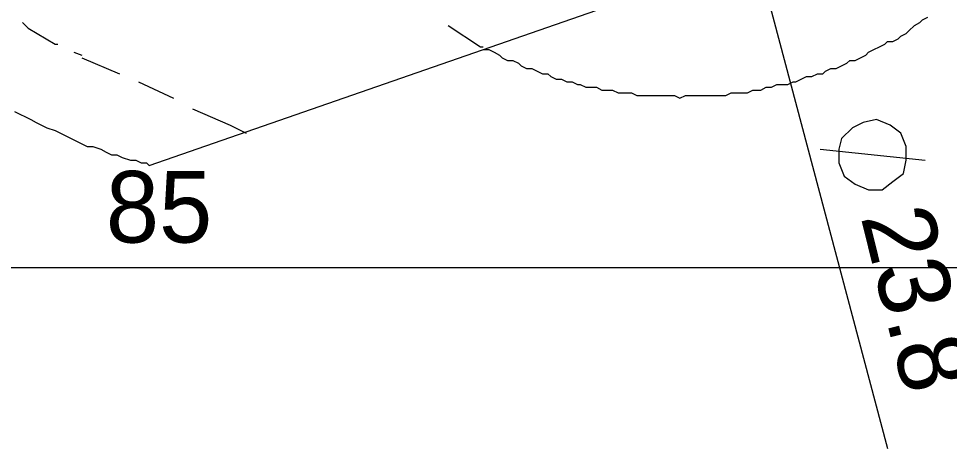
# Model space of a CAD drawing. Header units: millimetres. Extents: x 89051 to 218395, y -330386 to -125649.
# Drawn here: x 100588.4 to 100765.4, y -128574.3 to -128492.6 of the extents above; entities that cross this region are included whole.
import ezdxf

# ---------------------------------------------------------------- set-up
doc = ezdxf.new("R2010")
doc.units = ezdxf.units.MM
doc.header["$LTSCALE"] = 13
doc.layers.add('C00-00-00', color=7, linetype='Continuous')
doc.layers.add('铁心', color=3, linetype='Continuous', lineweight=0)
doc.styles.get("Standard").update_dxf_attribs({"font": 'gbenor.shx', "bigfont": 'gbcbig.shx'})

msp = doc.modelspace()

# ---------------------------------------------------------------- linework, layer by layer
at = {"layer": 'C00-00-00', "lineweight": 15}
for points in [[(100613.28, -128520.47), (100710.61, -128486.66)], [(100589.21, -128493.32), (100590.23, -128494.35)], [(100670.14, -128493.83), (100676.29, -128497.93)], [(100676.8, -128498.44), (100677.83, -128498.44), (100678.85, -128498.96), (100679.87, -128499.47), (100680.39, -128499.98), (100681.41, -128500.49), (100682.44, -128500.49), (100683.46, -128501), (100683.97, -128501.52), (100685, -128502.03), (100686.02, -128502.03), (100687.05, -128502.54), (100688.07, -128503.05), (100689.09, -128503.05), (100689.61, -128503.57), (100690.63, -128504.08), (100691.66, -128504.08), (100692.68, -128504.59), (100693.7, -128504.59), (100694.73, -128505.1), (100695.24, -128505.1), (100696.27, -128505.61), (100697.29, -128505.61), (100698.32, -128505.61), (100699.34, -128506.13), (100700.36, -128506.13), (100701.39, -128506.13), (100702.41, -128506.64), (100703.44, -128506.64), (100704.46, -128506.64), (100704.97, -128506.64), (100706, -128507.15), (100707.02, -128507.15), (100708.05, -128507.15), (100709.07, -128507.15), (100710.1, -128507.15), (100711.12, -128507.15), (100712.15, -128507.15), (100713.17, -128507.15), (100714.19, -128507.66), (100715.22, -128507.15), (100716.24, -128507.15), (100716.76, -128507.15), (100717.78, -128507.15), (100718.8, -128507.15), (100719.83, -128507.15), (100720.85, -128507.15), (100721.88, -128507.15), (100722.9, -128507.15), (100723.93, -128506.64), (100724.95, -128506.64), (100725.98, -128506.64), (100727, -128506.64), (100728.02, -128506.13), (100728.54, -128506.13), (100729.56, -128506.13), (100730.59, -128505.61), (100731.61, -128505.61), (100732.63, -128505.1), (100733.66, -128505.1), (100734.68, -128505.1), (100735.71, -128504.59), (100736.22, -128504.59), (100737.24, -128504.08), (100738.27, -128503.57), (100739.29, -128503.57), (100740.32, -128503.05), (100741.34, -128503.05), (100741.85, -128502.54), (100742.88, -128502.03), (100743.9, -128502.03), (100744.93, -128501.52), (100745.95, -128501), (100746.46, -128500.49), (100747.49, -128500.49), (100748.51, -128499.98), (100749.54, -128499.47), (100750.05, -128498.96), (100751.08, -128498.44), (100752.1, -128497.93), (100753.12, -128497.42), (100753.64, -128496.91), (100754.66, -128496.91), (100755.69, -128496.39), (100756.2, -128495.88), (100757.22, -128495.37), (100757.73, -128494.86), (100758.76, -128493.83), (100759.78, -128493.32), (100760.3, -128492.81), (100761.32, -128492.3)], [(100590.23, -128494.35), (100595.36, -128497.42)], [(100595.36, -128497.42), (100595.87, -128497.42)], [(100598.94, -128498.96), (100600.48, -128499.47)], [(100676.29, -128497.93), (100676.8, -128497.93)], [(100600.48, -128499.98), (100607.65, -128503.05)], [(100611.24, -128504.59), (100617.89, -128507.66)], [(100621.48, -128509.71), (100628.65, -128512.79)], [(100587.67, -128510.22), (100588.7, -128510.74), (100589.72, -128511.25), (100590.75, -128511.76), (100591.77, -128512.27), (100592.79, -128512.79), (100593.82, -128513.3), (100595.36, -128513.81), (100596.38, -128514.32), (100597.41, -128514.83), (100598.43, -128515.35), (100599.45, -128515.86), (100600.48, -128516.37), (100601.5, -128516.88), (100602.53, -128516.88), (100604.06, -128517.4), (100605.09, -128517.91), (100606.11, -128518.42), (100607.14, -128518.42), (100608.16, -128518.93), (100609.7, -128519.44), (100610.72, -128519.44), (100611.75, -128519.96), (100612.77, -128519.96), (100613.28, -128520.47)], [(100628.65, -128512.79), (100631.72, -128514.32)]]:
    msp.add_lwpolyline(points, dxfattribs=at)
at = {"layer": '铁心', "lineweight": 13}
for points in [[(100727.51, -128475.9), (100753.64, -128574.25)], [(100740.83, -128517.4), (100760.81, -128519.44)], [(100794.61, -128539.93), (100434, -128539.93)]]:
    msp.add_lwpolyline(points, dxfattribs=at)
msp.add_lwpolyline([(100752.61, -128525.08), (100754.66, -128523.54), (100756.71, -128522.01), (100757.22, -128519.44), (100757.22, -128516.88), (100756.2, -128514.32), (100754.15, -128512.79), (100751.59, -128511.76), (100749.03, -128512.27), (100746.98, -128513.3), (100744.93, -128515.35), (100744.42, -128517.4), (100744.42, -128519.96), (100745.44, -128522.52), (100747.49, -128524.05), (100750.05, -128525.08)], close=True, dxfattribs=at)

# ---------------------------------------------------------------- texts
at = {"layer": '铁心', "lineweight": 13, "insert": (100599.97, -128535.32), "char_height": 13.605, "attachment_point": 7}
msp.add_mtext('{\\fCenturyGothic|b0|i0|c0; 85 }', dxfattribs=at)
at = {"layer": '铁心', "lineweight": 13, "insert": (100761.71, -128526.91), "char_height": 13.6014, "attachment_point": 1, "rotation": 284}
msp.add_mtext('{\\fCenturyGothic|b0|i0|c0;23.8 }', dxfattribs=at)

doc.saveas('drawing.dxf')
